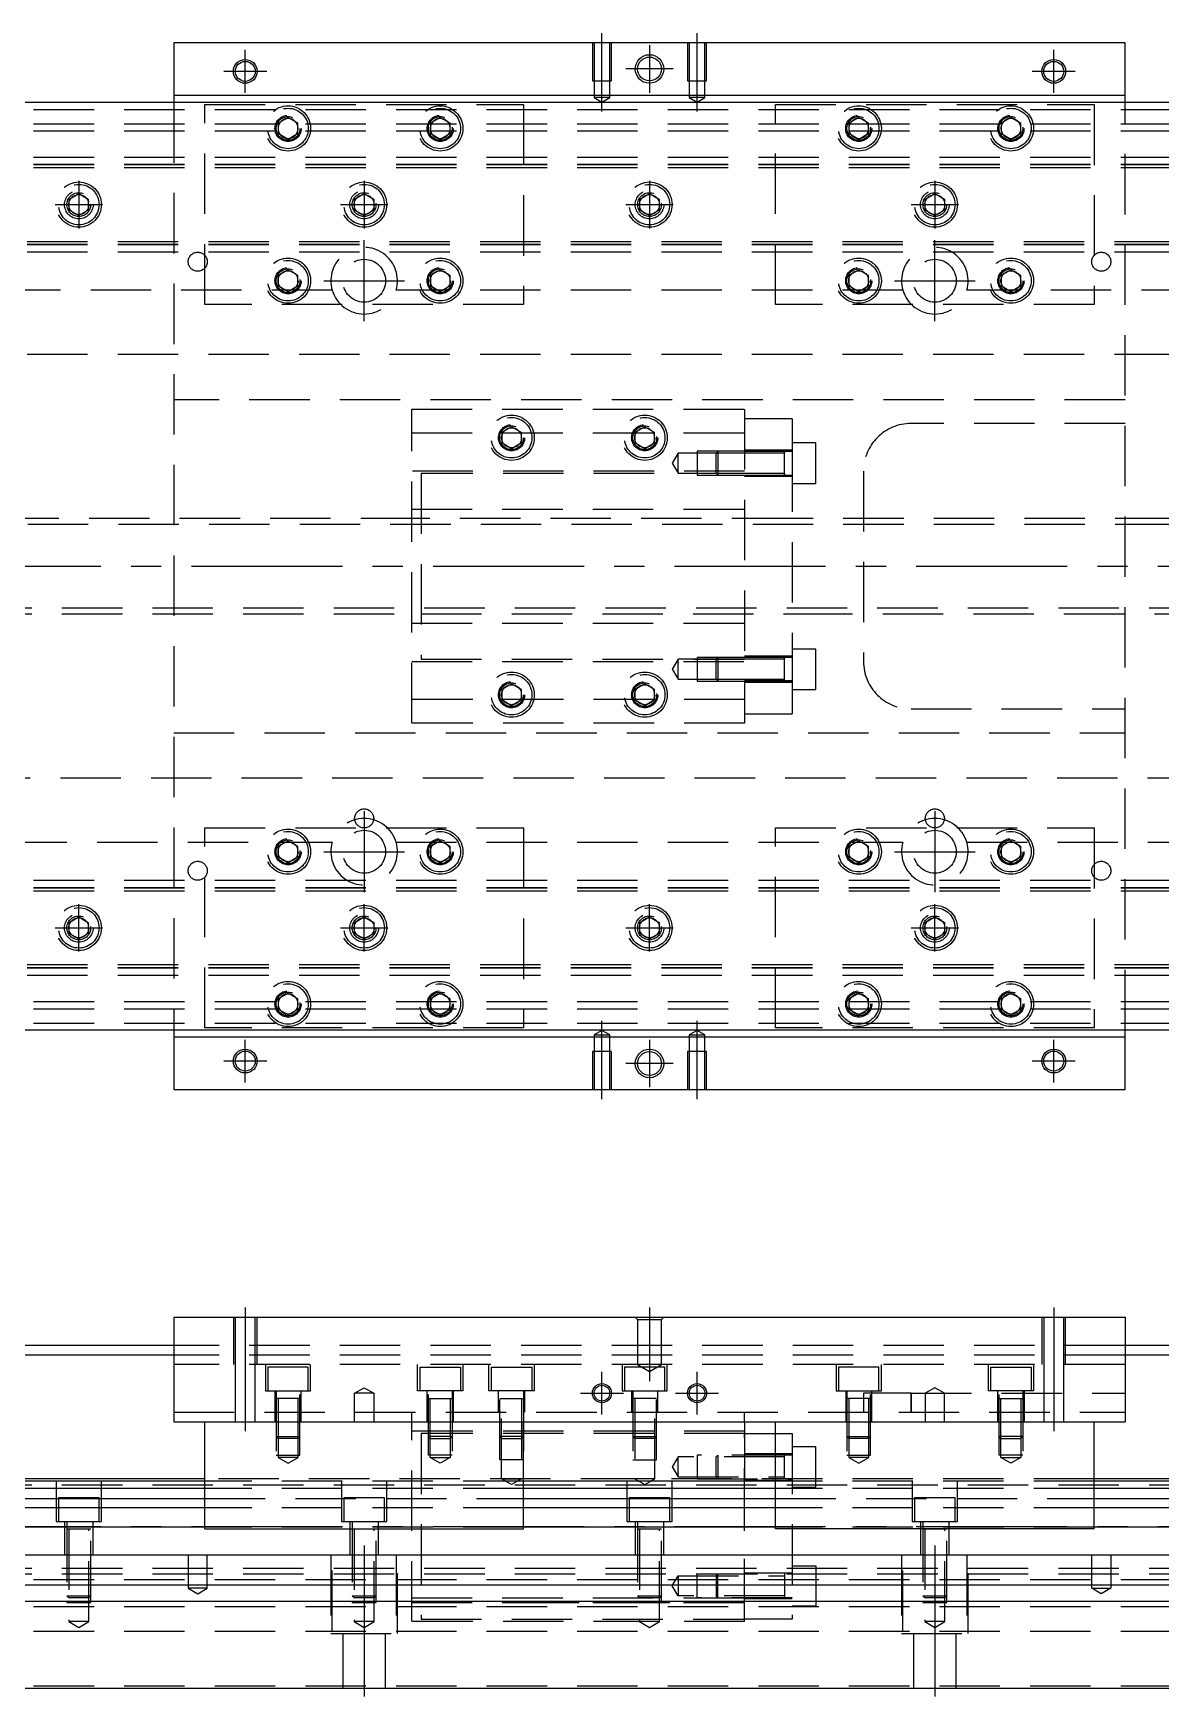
# Model space of a CAD drawing. Extents: x -13 to 870, y -269 to 112.
# Drawn here: x 207.4 to 444.5, y -237.8 to 112 of the extents above; entities that cross this region are included whole.
import ezdxf

# ---------------------------------------------------------------- set-up
doc = ezdxf.new("R2010")
doc.units = 0
doc.linetypes.add('CENTER', pattern=[50.8, 31.75, -6.35, 6.35, -6.35])
doc.linetypes.add('DASHED', pattern=[19.05, 12.7, -6.35])
doc.layers.get('0').update_dxf_attribs({"linetype": 'CONTINUOUS'})
doc.layers.add('CENTER', color=1, linetype='CENTER')

msp = doc.modelspace()

# ---------------------------------------------------------------- linework, layer by layer
at = {"color": 7, "linetype": 'CONTINUOUS'}
for p, q in [((437, 110), (237, 110)), ((237, 110), (237, 99)), ((437, 99), (437, 110)), ((237, 99), (437, 99)), ((237, 99), (237, 97.5)), ((437, 97.5), (437, 99)), ((3, 97.5), (671, 97.5)), ((671, -97.5), (3, -97.5)), ((237, -97.5), (237, -99)), ((437, -99), (437, -97.5)), ((437, -99), (237, -99)), ((237, -99), (237, -110)), ((437, -110), (437, -99)), ((237, -110), (437, -110)), ((237, -157.79), (237, -179.79)), ((237, -157.79), (437, -157.79)), ((437, -157.79), (437, -179.79)), ((237, -163.79), (3, -163.79)), ((671, -163.79), (437, -163.79)), ((237, -165.79), (11, -165.79)), ((663, -165.79), (437, -165.79)), ((237, -179.79), (437, -179.79)), ((243.5, -202.29), (243.5, -179.79)), ((310.5, -202.29), (310.5, -179.79)), ((357, -179.79), (357, -192.29)), ((363.5, -202.29), (363.5, -179.79)), ((430.5, -202.29), (430.5, -179.79)), ((357, -182.29), (363.5, -182.29)), ((243.5, -192.29), (17, -192.29)), ((243.5, -191.79), (45, -191.79)), ((363.5, -192.29), (310.5, -192.29)), ((600, -191.79), (430.5, -191.79)), ((657, -192.29), (430.5, -192.29)), ((243.5, -193.829608), (17, -193.829608)), ((363.5, -193.829608), (310.5, -193.829608)), ((657, -193.829608), (430.5, -193.829608)), ((17, -195.950392), (243.5, -195.950392)), ((243.5, -197.860532), (17, -197.860532)), ((310.5, -195.950392), (363.5, -195.950392)), ((363.5, -197.860532), (310.5, -197.860532)), ((430.5, -195.950392), (657, -195.950392)), ((657, -197.860532), (430.5, -197.860532)), ((243.5, -201.971934), (17, -201.971934)), ((243.5, -202.29), (310.5, -202.29)), ((363.5, -201.971934), (310.5, -201.971934)), ((430.5, -202.29), (363.5, -202.29)), ((657, -201.971934), (430.5, -201.971934)), ((17, -207.79), (657, -207.79)), ((17, -214.09), (657, -214.09)), ((17, -217.49), (657, -217.49)), ((17, -235.79), (657, -235.79))]:
    msp.add_line(p, q, dxfattribs=at)
at = {"color": 3, "linetype": 'DASHED'}
for p, q in [((325.000006, 110), (325.000006, 102)), ((325.35, 110), (325.35, 102)), ((328.65, 102), (328.65, 110)), ((328.999994, 102), (328.999994, 110)), ((345.000006, 110), (345.000006, 102)), ((345.35, 110), (345.35, 102)), ((348.65, 102), (348.65, 110)), ((348.999994, 102), (348.999994, 110)), ((325.000006, 102), (328.999994, 102)), ((325.35, 102), (325.35, 98.5)), ((328.65, 98.5), (328.65, 102)), ((345.000006, 102), (348.999994, 102)), ((345.35, 102), (345.35, 98.5)), ((348.65, 98.5), (348.65, 102)), ((328.65, 98.5), (325.35, 98.5)), ((325.35, 98.5), (327, 97.547372)), ((327, 97.547372), (328.65, 98.5)), ((348.65, 98.5), (345.35, 98.5)), ((345.35, 98.5), (347, 97.547372)), ((347, 97.547372), (348.65, 98.5)), ((17, 96), (657, 96)), ((237, 97.5), (237, -97.5)), ((243.5, 97), (310.5, 97)), ((243.5, 55), (243.5, 97)), ((310.5, 97), (310.5, 55)), ((363.5, 55), (363.5, 97)), ((363.5, 97), (430.5, 97)), ((430.5, 97), (430.5, 55)), ((437, -97.5), (437, 97.5)), ((17, 93), (657, 93)), ((17, 91.5), (657, 91.5)), ((258.5, 92), (258.512884, 92.253488)), ((259, 93.1547), (261, 94.309402)), ((259, 90.8453), (259, 93.1547)), ((261, 94.309402), (263, 93.1547)), ((263, 93.1547), (263, 90.8453)), ((291, 93.1547), (293, 94.309402)), ((291, 90.8453), (291, 93.1547)), ((293, 94.309402), (295, 93.1547)), ((295, 93.1547), (295, 90.8453)), ((295.483582, 92.286038), (295.5, 92)), ((379, 93.1547), (381, 94.309402)), ((379, 90.8453), (379, 93.1547)), ((381, 94.309402), (383, 93.1547)), ((383, 93.1547), (383, 90.8453)), ((383.483582, 92.286038), (383.5, 92)), ((411, 93.1547), (413, 94.309402)), ((411, 90.8453), (411, 93.1547)), ((413, 94.309402), (415, 93.1547)), ((415, 93.1547), (415, 90.8453)), ((415.483582, 92.286038), (415.5, 92)), ((261, 89.690598), (259, 90.8453)), ((263, 90.8453), (261, 89.690598)), ((293, 89.690598), (291, 90.8453)), ((295, 90.8453), (293, 89.690598)), ((381, 89.690598), (379, 90.8453)), ((383, 90.8453), (381, 89.690598)), ((413, 89.690598), (411, 90.8453)), ((415, 90.8453), (413, 89.690598)), ((17, 86), (657, 86)), ((17, 84.460392), (657, 84.460392)), ((17, 84.403994), (657, 84.403994)), ((17, 83.8), (657, 83.8)), ((215, 77.1547), (217, 78.309402)), ((215, 74.8453), (215, 77.1547)), ((217, 78.309402), (219, 77.1547)), ((219, 77.1547), (219, 74.8453)), ((275, 77.1547), (277, 78.309402)), ((275, 74.8453), (275, 77.1547)), ((277, 78.309402), (279, 77.1547)), ((279, 77.1547), (279, 74.8453)), ((335, 77.1547), (337, 78.309402)), ((335, 74.8453), (335, 77.1547)), ((337, 78.309402), (339, 77.1547)), ((339, 77.1547), (339, 74.8453)), ((395, 77.1547), (397, 78.309402)), ((395, 74.8453), (395, 77.1547)), ((397, 78.309402), (399, 77.1547)), ((399, 77.1547), (399, 74.8453)), ((214.5, 76), (214.534018, 76.411016)), ((217, 73.690598), (215, 74.8453)), ((219, 74.8453), (217, 73.690598)), ((277, 73.690598), (275, 74.8453)), ((279, 74.8453), (277, 73.690598)), ((279.483582, 76.286038), (279.5, 76)), ((337, 73.690598), (335, 74.8453)), ((339, 74.8453), (337, 73.690598)), ((339.483582, 76.286038), (339.5, 76)), ((394.5, 76), (394.534018, 76.411016)), ((397, 73.690598), (395, 74.8453)), ((399, 74.8453), (397, 73.690598)), ((657, 68.2), (17, 68.2)), ((657, 67.596006), (17, 67.596006)), ((657, 67.539608), (17, 67.539608)), ((657, 66), (17, 66)), ((259, 61.1547), (261, 62.309402)), ((259, 58.8453), (259, 61.1547)), ((261, 62.309402), (263, 61.1547)), ((263, 61.1547), (263, 58.8453)), ((263.483582, 60.286038), (263.5, 60)), ((290.5, 60), (290.518502, 60.303588)), ((291, 61.1547), (293, 62.309402)), ((291, 58.8453), (291, 61.1547)), ((293, 62.309402), (295, 61.1547)), ((295, 61.1547), (295, 58.8453)), ((379, 61.1547), (381, 62.309402)), ((379, 58.8453), (379, 61.1547)), ((381, 62.309402), (383, 61.1547)), ((383, 61.1547), (383, 58.8453)), ((383.483582, 60.286038), (383.5, 60)), ((410.5, 60), (410.512884, 60.253488)), ((411, 61.1547), (413, 62.309402)), ((411, 58.8453), (411, 61.1547)), ((413, 62.309402), (415, 61.1547)), ((415, 61.1547), (415, 58.8453)), ((270.291796, 58), (163.708204, 58)), ((261, 57.690598), (259, 58.8453)), ((263, 58.8453), (261, 57.690598)), ((390.291796, 58), (283.708204, 58)), ((293, 57.690598), (291, 58.8453)), ((295, 58.8453), (293, 57.690598)), ((381, 57.690598), (379, 58.8453)), ((383, 58.8453), (381, 57.690598)), ((510.291796, 58), (403.708204, 58)), ((413, 57.690598), (411, 58.8453)), ((415, 58.8453), (413, 57.690598)), ((310.5, 55), (243.5, 55)), ((430.5, 55), (363.5, 55)), ((657, 44.5), (22.640312, 44.5)), ((437, 35), (237, 35)), ((287, 33), (357, 33)), ((287, -33), (287, 33)), ((357, 33), (357, -33)), ((287, 28), (357, 28)), ((306, 28.1547), (308, 29.309402)), ((306, 25.8453), (306, 28.1547)), ((308, 29.309402), (310, 28.1547)), ((310, 28.1547), (310, 25.8453)), ((334, 28.1547), (336, 29.309402)), ((334, 25.8453), (334, 28.1547)), ((336, 29.309402), (338, 28.1547)), ((338, 28.1547), (338, 25.8453)), ((367, 31), (357, 31)), ((367, 31), (367, 24.098756)), ((437, 30), (392, 30)), ((305.5, 27), (305.518502, 27.303588)), ((308, 24.690598), (306, 25.8453)), ((310, 25.8453), (308, 24.690598)), ((336, 24.690598), (334, 25.8453)), ((338, 25.8453), (336, 24.690598)), ((338.483582, 27.286038), (338.5, 27)), ((372, 25.900636), (367, 25.900636)), ((372, 17.400636), (372, 25.900636)), ((343, 23.750636), (341.787564, 21.650636)), ((341.787564, 21.650636), (343, 19.550636)), ((343, 19.550636), (343, 23.750636)), ((347, 23.750636), (343, 23.750636)), ((347, 24.15063), (347, 19.15064)), ((351.39998, 24.15063), (347, 24.15063)), ((350.99998, 23.750636), (347, 23.750636)), ((351.4, 24.150636), (351, 23.750636)), ((351, 19.550636), (351, 23.750636)), ((357, 23.750636), (351, 23.750636)), ((357, 23.750636), (351, 23.750636)), ((351.4, 24.150636), (351.4, 19.150636)), ((357, 24.150636), (351.4, 24.150636)), ((357, 24.15063), (351.4, 24.15063)), ((367, 24.400636), (357, 24.400636)), ((367, 24.098756), (357, 24.098756)), ((365.405, 24.150636), (357.00002, 24.150636)), ((365.4, 23.750636), (357.00002, 23.750636)), ((367, 24.150636), (365.395, 24.150636)), ((365.4, 19.15063), (365.4, 24.15064)), ((365.4, 19.15063), (365.4, 24.15064)), ((365.4, 23.893236), (365.4, 24.150636)), ((365.4, 24.150636), (365.4, 23.893186)), ((367, 24.098756), (367, -24.098756)), ((357, 20), (287, 20)), ((289, 19.5), (289, -19.5)), ((357, 19.5), (289, 19.5)), ((343, 19.550636), (347, 19.550636)), ((347, 19.550636), (350.99998, 19.550636)), ((347, 19.15064), (351.39998, 19.15064)), ((351, 19.550636), (357, 19.550636)), ((351, 19.550636), (351.4, 19.150636)), ((351, 19.550636), (357, 19.550636)), ((351.4, 19.15064), (357, 19.15064)), ((351.4, 19.150636), (357, 19.150636)), ((357, 18.900636), (367, 18.900636)), ((357.00002, 19.550636), (365.4, 19.550636)), ((357.00002, 19.150636), (365.405, 19.150636)), ((365.395, 19.150636), (367, 19.150636)), ((365.4, 19.408102), (365.4, 19.150636)), ((365.4, 19.150636), (365.4, 19.408084)), ((382, 20), (382, -20)), ((367, 17.400636), (372, 17.400636)), ((287, 12), (357, 12)), ((288.99998, 10), (42, 10)), ((600, 8.75), (42, 8.75)), ((367, 10), (289, 10)), ((367, 10), (289, 10)), ((367, 9.999994), (289, 9.999994)), ((600.005, 10), (367.00002, 10)), ((42, -8.75), (600, -8.75)), ((42, -10), (288.99998, -10)), ((289, -9.999994), (367, -9.999994)), ((289, -10), (367, -10)), ((289, -10), (367, -10)), ((367.00002, -10), (600.005, -10)), ((287, -12), (357, -12)), ((372, -17.400636), (367, -17.400636)), ((372, -25.900636), (372, -17.400636)), ((287, -20), (357, -20)), ((289, -19.5), (357, -19.5)), ((343, -19.550636), (341.787564, -21.650636)), ((343, -23.750636), (343, -19.550636)), ((347, -19.550636), (343, -19.550636)), ((347, -19.15064), (347, -24.15063)), ((351.39998, -19.15064), (347, -19.15064)), ((350.99998, -19.550636), (347, -19.550636)), ((351.4, -19.150636), (351, -19.550636)), ((351, -23.750636), (351, -19.550636)), ((357, -19.550636), (351, -19.550636)), ((357, -19.550636), (351, -19.550636)), ((351.4, -19.150636), (351.4, -24.150636)), ((357, -19.150636), (351.4, -19.150636)), ((357, -19.15064), (351.4, -19.15064)), ((367, -18.900636), (357, -18.900636)), ((365.405, -19.150636), (357.00002, -19.150636)), ((365.4, -19.550636), (357.00002, -19.550636)), ((367, -19.150636), (365.395, -19.150636)), ((365.4, -24.15064), (365.4, -19.15063)), ((365.4, -24.15064), (365.4, -19.15063)), ((365.4, -19.550636), (365.4, -19.15063)), ((365.4, -19.408034), (365.4, -19.150636)), ((365.4, -19.150636), (365.4, -19.408084)), ((341.787564, -21.650636), (343, -23.750636)), ((343, -23.750636), (347, -23.750636)), ((347, -23.750636), (350.99998, -23.750636)), ((347, -24.15063), (351.39998, -24.15063)), ((351, -23.750636), (357, -23.750636)), ((351, -23.750636), (351.4, -24.150636)), ((351, -23.750636), (357, -23.750636)), ((351.4, -24.15063), (357, -24.15063)), ((351.4, -24.150636), (357, -24.150636)), ((367, -24.098756), (357, -24.098756)), ((357, -24.400636), (367, -24.400636)), ((357.00002, -23.750636), (365.4, -23.750636)), ((357.00002, -24.150636), (365.405, -24.150636)), ((365.395, -24.150636), (367, -24.150636)), ((365.4, -24.15064), (365.4, -23.750636)), ((365.4, -23.893168), (365.4, -24.150636)), ((365.4, -24.150636), (365.4, -23.893186)), ((367, -24.098756), (367, -31)), ((305.5, -27), (305.518502, -26.696412)), ((306, -25.8453), (308, -24.690598)), ((306, -28.1547), (306, -25.8453)), ((308, -24.690598), (310, -25.8453)), ((310, -25.8453), (310, -28.1547)), ((334, -25.8453), (336, -24.690598)), ((334, -28.1547), (334, -25.8453)), ((336, -24.690598), (338, -25.8453)), ((338, -25.8453), (338, -28.1547)), ((338.483582, -26.713962), (338.5, -27)), ((367, -25.900636), (372, -25.900636)), ((357, -28), (287, -28)), ((308, -29.309402), (306, -28.1547)), ((310, -28.1547), (308, -29.309402)), ((336, -29.309402), (334, -28.1547)), ((338, -28.1547), (336, -29.309402)), ((357, -31), (367, -31)), ((392, -30), (437, -30)), ((357, -33), (287, -33)), ((237, -35), (437, -35)), ((22.640312, -44.5), (657, -44.5)), ((243.5, -97), (243.5, -55)), ((243.5, -55), (310.5, -55)), ((310.5, -55), (310.5, -97)), ((363.5, -55), (430.5, -55)), ((363.5, -97), (363.5, -55)), ((430.5, -55), (430.5, -97)), ((163.708204, -58), (270.291796, -58)), ((259, -58.8453), (261, -57.690598)), ((259, -61.1547), (259, -58.8453)), ((261, -57.690598), (263, -58.8453)), ((263, -58.8453), (263, -61.1547)), ((283.708204, -58), (390.291796, -58)), ((291, -58.8453), (293, -57.690598)), ((291, -61.1547), (291, -58.8453)), ((293, -57.690598), (295, -58.8453)), ((295, -58.8453), (295, -61.1547)), ((379, -58.8453), (381, -57.690598)), ((379, -61.1547), (379, -58.8453)), ((381, -57.690598), (383, -58.8453)), ((383, -58.8453), (383, -61.1547)), ((403.708204, -58), (510.291796, -58)), ((411, -58.8453), (413, -57.690598)), ((411, -61.1547), (411, -58.8453)), ((413, -57.690598), (415, -58.8453)), ((415, -58.8453), (415, -61.1547)), ((261, -62.309402), (259, -61.1547)), ((263, -61.1547), (261, -62.309402)), ((263.483582, -59.713962), (263.5, -60)), ((290.5, -60), (290.512884, -59.746512)), ((293, -62.309402), (291, -61.1547)), ((295, -61.1547), (293, -62.309402)), ((381, -62.309402), (379, -61.1547)), ((383, -61.1547), (381, -62.309402)), ((383.483582, -59.713962), (383.5, -60)), ((410.5, -60), (410.512884, -59.746512)), ((413, -62.309402), (411, -61.1547)), ((415, -61.1547), (413, -62.309402)), ((17, -66), (657, -66)), ((17, -67.539608), (657, -67.539608)), ((17, -67.596006), (657, -67.596006)), ((17, -68.2), (657, -68.2)), ((215, -74.8453), (217, -73.690598)), ((215, -77.1547), (215, -74.8453)), ((217, -73.690598), (219, -74.8453)), ((219, -74.8453), (219, -77.1547)), ((219.483582, -75.713962), (219.5, -76)), ((274.5, -76), (274.534018, -75.588984)), ((275, -74.8453), (277, -73.690598)), ((275, -77.1547), (275, -74.8453)), ((277, -73.690598), (279, -74.8453)), ((279, -74.8453), (279, -77.1547)), ((335, -74.8453), (337, -73.690598)), ((335, -77.1547), (335, -74.8453)), ((337, -73.690598), (339, -74.8453)), ((339, -74.8453), (339, -77.1547)), ((339.483582, -75.713962), (339.5, -76)), ((395, -74.8453), (397, -73.690598)), ((395, -77.1547), (395, -74.8453)), ((397, -73.690598), (399, -74.8453)), ((399, -74.8453), (399, -77.1547)), ((399.483582, -75.713962), (399.5, -76)), ((217, -78.309402), (215, -77.1547)), ((219, -77.1547), (217, -78.309402)), ((277, -78.309402), (275, -77.1547)), ((279, -77.1547), (277, -78.309402)), ((337, -78.309402), (335, -77.1547)), ((339, -77.1547), (337, -78.309402)), ((397, -78.309402), (395, -77.1547)), ((399, -77.1547), (397, -78.309402)), ((657, -83.8), (17, -83.8)), ((657, -84.403994), (17, -84.403994)), ((657, -84.460392), (17, -84.460392)), ((657, -86), (17, -86)), ((259, -90.8453), (261, -89.690598)), ((259, -93.1547), (259, -90.8453)), ((261, -89.690598), (263, -90.8453)), ((263, -90.8453), (263, -93.1547)), ((291, -90.8453), (293, -89.690598)), ((291, -93.1547), (291, -90.8453)), ((293, -89.690598), (295, -90.8453)), ((295, -90.8453), (295, -93.1547)), ((379, -90.8453), (381, -89.690598)), ((379, -93.1547), (379, -90.8453)), ((381, -89.690598), (383, -90.8453)), ((383, -90.8453), (383, -93.1547)), ((411, -90.8453), (413, -89.690598)), ((411, -93.1547), (411, -90.8453)), ((413, -89.690598), (415, -90.8453)), ((415, -90.8453), (415, -93.1547)), ((17, -91.5), (657, -91.5)), ((17, -93), (657, -93)), ((261, -94.309402), (259, -93.1547)), ((263, -93.1547), (261, -94.309402)), ((263.483582, -91.713962), (263.5, -92)), ((290.5, -92), (290.518502, -91.696412)), ((293, -94.309402), (291, -93.1547)), ((295, -93.1547), (293, -94.309402)), ((378.5, -92), (378.518502, -91.696412)), ((381, -94.309402), (379, -93.1547)), ((383, -93.1547), (381, -94.309402)), ((410.5, -92), (410.512884, -91.746512)), ((413, -94.309402), (411, -93.1547)), ((415, -93.1547), (413, -94.309402)), ((17, -96), (657, -96)), ((310.5, -97), (243.5, -97)), ((327, -97.547372), (325.35, -98.5)), ((328.65, -98.5), (327, -97.547372)), ((347, -97.547372), (345.35, -98.5)), ((348.65, -98.5), (347, -97.547372)), ((430.5, -97), (363.5, -97)), ((325.35, -98.5), (328.65, -98.5)), ((325.35, -98.5), (325.35, -102)), ((328.65, -102), (328.65, -98.5)), ((345.35, -98.5), (348.65, -98.5)), ((345.35, -98.5), (345.35, -102)), ((348.65, -102), (348.65, -98.5)), ((328.999994, -102), (325.000006, -102)), ((325.000006, -102), (325.000006, -110)), ((325.35, -102), (325.35, -110)), ((328.65, -110), (328.65, -102)), ((328.999994, -110), (328.999994, -102)), ((348.999994, -102), (345.000006, -102)), ((345.000006, -102), (345.000006, -110)), ((345.35, -102), (345.35, -110)), ((348.65, -110), (348.65, -102)), ((348.999994, -110), (348.999994, -102)), ((249.500006, -157.79), (249.500006, -167.79)), ((249.9, -157.79), (249.9, -167.79)), ((254.1, -167.79), (254.1, -157.79)), ((254.499994, -167.79), (254.499994, -157.79)), ((334.5, -158.29), (334, -157.79)), ((334.5, -158.29), (334.5, -167.79)), ((334.5, -158.29), (339.5, -158.29)), ((339.5, -158.29), (340, -157.79)), ((339.5, -167.79), (339.5, -158.29)), ((419.500006, -157.79), (419.500006, -167.79)), ((419.9, -157.79), (419.9, -167.79)), ((424.1, -167.79), (424.1, -157.79)), ((424.499994, -167.79), (424.499994, -157.79)), ((437, -163.79), (237, -163.79)), ((437, -165.79), (237, -165.79)), ((437, -167.79), (237, -167.79)), ((249.9, -167.79), (249.9, -179.79)), ((254.1, -179.79), (254.1, -167.79)), ((256.25, -167.79), (256.25, -173.29)), ((265.75, -173.29), (265.75, -167.79)), ((288.25, -173.29), (288.25, -167.79)), ((297.75, -167.79), (297.75, -173.29)), ((303.25, -173.29), (303.25, -167.79)), ((312.75, -167.79), (312.75, -173.29)), ((331.25, -167.79), (331.25, -173.29)), ((339.5, -167.79), (334.5, -167.79)), ((334.5, -167.79), (337, -169.233376)), ((337, -169.233376), (339.5, -167.79)), ((340.75, -173.29), (340.75, -167.79)), ((376.25, -167.79), (376.25, -173.29)), ((385.75, -173.29), (385.75, -167.79)), ((408.25, -173.29), (408.25, -167.79)), ((417.75, -167.79), (417.75, -173.29)), ((419.9, -167.79), (419.9, -179.79)), ((424.1, -179.79), (424.1, -167.79)), ((265.25, -168.29), (256.75, -168.29)), ((256.75, -168.29), (256.75, -173.29)), ((265.25, -173.29), (265.25, -168.29)), ((288.75, -168.29), (297.25, -168.29)), ((288.75, -173.29), (288.75, -168.29)), ((297.25, -168.29), (297.25, -173.29)), ((303.75, -168.29), (312.25, -168.29)), ((303.75, -173.29), (303.75, -168.29)), ((312.25, -168.29), (312.25, -173.29)), ((340.25, -168.29), (331.75, -168.29)), ((331.75, -168.29), (331.75, -173.29)), ((340.25, -173.29), (340.25, -168.29)), ((385.25, -168.29), (376.75, -168.29)), ((376.75, -168.29), (376.75, -173.29)), ((385.25, -173.29), (385.25, -168.29)), ((408.75, -168.29), (417.25, -168.29)), ((408.75, -173.29), (408.75, -168.29)), ((417.25, -168.29), (417.25, -173.29)), ((256.25, -173.29), (265.75, -173.29)), ((258.25, -173.29), (258.25, -179.79)), ((263.500006, -174.89), (258.499994, -174.89)), ((258.500006, -173.29), (258.500006, -186.79)), ((258.9, -174.89), (258.9, -187.29)), ((263.1, -187.29), (263.1, -174.89)), ((263.499994, -186.79), (263.499994, -173.29)), ((263.75, -179.79), (263.75, -173.29)), ((275, -173.79), (277, -172.6353)), ((277, -173.79), (275, -173.79)), ((275, -179.79), (275, -173.79)), ((277, -172.6353), (279, -173.79)), ((279, -173.79), (277, -173.79)), ((279, -173.79), (279, -179.79)), ((297.75, -173.29), (288.25, -173.29)), ((290.25, -179.79), (290.25, -173.29)), ((290.499994, -174.89), (295.500006, -174.89)), ((290.500006, -186.79), (290.500006, -173.29)), ((290.9, -187.29), (290.9, -174.89)), ((295.1, -174.89), (295.1, -187.29)), ((295.499994, -173.29), (295.499994, -186.79)), ((295.75, -173.29), (295.75, -179.79)), ((312.75, -173.29), (303.25, -173.29)), ((305.25, -177.79), (305.25, -173.29)), ((305.499994, -174.89), (310.500006, -174.89)), ((305.500006, -187.79), (305.500006, -173.29)), ((305.9, -191.79), (305.9, -174.89)), ((310.1, -174.89), (310.1, -191.79)), ((310.499994, -173.29), (310.499994, -187.79)), ((310.75, -173.29), (310.75, -177.79)), ((331.25, -173.29), (340.75, -173.29)), ((333.25, -173.29), (333.25, -177.79)), ((338.500006, -174.89), (333.499994, -174.89)), ((333.500006, -173.29), (333.500006, -187.79)), ((333.9, -174.89), (333.9, -191.79)), ((338.1, -191.79), (338.1, -174.89)), ((338.499994, -187.79), (338.499994, -173.29)), ((338.75, -177.79), (338.75, -173.29)), ((376.25, -173.29), (385.75, -173.29)), ((378.25, -173.29), (378.25, -179.79)), ((383.500006, -174.89), (378.499994, -174.89)), ((378.500006, -173.29), (378.500006, -186.79)), ((378.9, -174.89), (378.9, -187.29)), ((382, -173.79), (382, -177.79)), ((392, -173.79), (382, -173.79)), ((383.1, -187.29), (383.1, -174.89)), ((383.499994, -186.79), (383.499994, -173.29)), ((383.75, -179.79), (383.75, -173.29)), ((392, -173.79), (437, -173.79)), ((392, -177.79), (392, -173.79)), ((392, -173.79), (392, -177.79)), ((397, -172.6353), (395, -173.79)), ((395, -173.79), (397, -173.79)), ((395, -173.79), (395, -179.79)), ((399, -173.79), (397, -172.6353)), ((397, -173.79), (399, -173.79)), ((399, -179.79), (399, -173.79)), ((417.75, -173.29), (408.25, -173.29)), ((410.25, -179.79), (410.25, -173.29)), ((410.499994, -174.89), (415.500006, -174.89)), ((410.500006, -186.79), (410.500006, -173.29)), ((410.9, -187.29), (410.9, -174.89)), ((415.1, -174.89), (415.1, -187.29)), ((415.499994, -173.29), (415.499994, -186.79)), ((415.75, -173.29), (415.75, -179.79)), ((237, -177.79), (437, -177.79)), ((287, -179.79), (287, -177.79)), ((357, -179.79), (357, -177.79)), ((287, -221.79), (287, -179.79)), ((357, -181.79), (287, -181.79)), ((258.5, -182.89), (263.5, -182.89)), ((258.5, -182.89), (258.9, -183.29)), ((263.1, -183.29), (258.9, -183.29)), ((263.1, -183.29), (263.5, -182.89)), ((357, -182.29), (289, -182.29)), ((289, -182.29), (289, -221.29)), ((295.5, -182.89), (290.5, -182.89)), ((290.9, -183.29), (290.5, -182.89)), ((290.9, -183.29), (295.1, -183.29)), ((295.5, -182.89), (295.1, -183.29)), ((310.5, -182.89), (305.5, -182.89)), ((305.9, -183.29), (305.5, -182.89)), ((305.9, -183.29), (310.1, -183.29)), ((310.5, -182.89), (310.1, -183.29)), ((333.5, -182.89), (338.5, -182.89)), ((333.5, -182.89), (333.9, -183.29)), ((338.1, -183.29), (333.9, -183.29)), ((338.1, -183.29), (338.5, -182.89)), ((357, -221.29), (357, -182.29)), ((363.5, -182.29), (367, -182.29)), ((367, -182.29), (367, -221.29)), ((372, -185.04), (367, -185.04)), ((372, -193.54), (372, -185.04)), ((378.5, -182.89), (383.5, -182.89)), ((378.5, -182.89), (378.9, -183.29)), ((383.1, -183.29), (378.9, -183.29)), ((383.1, -183.29), (383.5, -182.89)), ((415.5, -182.89), (410.5, -182.89)), ((410.9, -183.29), (410.5, -182.89)), ((410.9, -183.29), (415.1, -183.29)), ((415.5, -182.89), (415.1, -183.29)), ((258.500006, -186.79), (263.499994, -186.79)), ((263.1, -187.29), (258.9, -187.29)), ((258.9, -187.29), (261, -188.502436)), ((261, -188.502436), (263.1, -187.29)), ((295.499994, -186.79), (290.500006, -186.79)), ((290.9, -187.29), (295.1, -187.29)), ((293, -188.502436), (290.9, -187.29)), ((295.1, -187.29), (293, -188.502436)), ((310.499994, -187.79), (305.500006, -187.79)), ((333.500006, -187.79), (338.499994, -187.79)), ((343, -187.19), (341.787564, -189.29)), ((343, -191.39), (343, -187.19)), ((365.4, -187.19), (343, -187.19)), ((347, -186.790006), (347, -191.789994)), ((367, -186.790006), (347, -186.790006)), ((351.4, -186.79), (351, -187.19)), ((351, -191.39), (351, -187.19)), ((351.4, -186.79), (351.4, -191.79)), ((367, -186.54), (357, -186.54)), ((365.4, -191.790006), (365.4, -186.789994)), ((378.500006, -186.79), (383.499994, -186.79)), ((383.1, -187.29), (378.9, -187.29)), ((378.9, -187.29), (381, -188.502436)), ((381, -188.502436), (383.1, -187.29)), ((415.499994, -186.79), (410.500006, -186.79)), ((410.9, -187.29), (415.1, -187.29)), ((413, -188.502436), (410.9, -187.29)), ((415.1, -187.29), (413, -188.502436)), ((212.25, -192.29), (212.25, -200.79)), ((221.75, -200.79), (221.75, -192.29)), ((430.5, -191.79), (243.5, -191.79)), ((310.5, -192.29), (243.5, -192.29)), ((272.25, -192.29), (272.25, -200.79)), ((281.75, -200.79), (281.75, -192.29)), ((305.9, -191.79), (310.1, -191.79)), ((308, -193.002436), (305.9, -191.79)), ((310.1, -191.79), (308, -193.002436)), ((332.25, -192.29), (332.25, -200.79)), ((338.1, -191.79), (333.9, -191.79)), ((333.9, -191.79), (336, -193.002436)), ((336, -193.002436), (338.1, -191.79)), ((341.75, -200.79), (341.75, -192.29)), ((341.787564, -189.29), (343, -191.39)), ((343, -191.39), (365.4, -191.39)), ((347, -191.789994), (367, -191.789994)), ((351, -191.39), (351.4, -191.79)), ((357, -192.04), (367, -192.04)), ((357, -221.79), (357, -192.29)), ((430.5, -192.29), (363.5, -192.29)), ((392.25, -192.29), (392.25, -200.79)), ((401.75, -200.79), (401.75, -192.29)), ((42, -193.04), (600, -193.04)), ((221.25, -195.79), (212.75, -195.79)), ((212.75, -195.79), (212.75, -200.79)), ((221.25, -200.79), (221.25, -195.79)), ((310.5, -193.829608), (243.5, -193.829608)), ((281.25, -195.79), (272.75, -195.79)), ((272.75, -195.79), (272.75, -200.79)), ((281.25, -200.79), (281.25, -195.79)), ((341.25, -195.79), (332.75, -195.79)), ((332.75, -195.79), (332.75, -200.79)), ((341.25, -200.79), (341.25, -195.79)), ((430.5, -193.829608), (363.5, -193.829608)), ((367, -193.54), (372, -193.54)), ((401.25, -195.79), (392.75, -195.79)), ((392.75, -195.79), (392.75, -200.79)), ((401.25, -200.79), (401.25, -195.79)), ((243.5, -195.950392), (310.5, -195.950392)), ((310.5, -197.860532), (243.5, -197.860532)), ((363.5, -195.950392), (430.5, -195.950392)), ((430.5, -197.860532), (363.5, -197.860532)), ((212.25, -200.79), (221.75, -200.79)), ((214, -200.79), (214, -207.79)), ((219.500006, -202.39), (214.499994, -202.39)), ((214.500006, -200.79), (214.500006, -217.49)), ((214.9, -202.39), (214.9, -221.79)), ((219.1, -221.79), (219.1, -202.39)), ((219.499994, -217.49), (219.499994, -200.79)), ((220, -207.79), (220, -200.79)), ((310.5, -201.971934), (243.5, -201.971934)), ((272.25, -200.79), (281.75, -200.79)), ((274, -200.79), (274, -207.79)), ((279.500006, -202.39), (274.499994, -202.39)), ((274.500006, -200.79), (274.500006, -217.49)), ((274.9, -202.39), (274.9, -221.79)), ((279.1, -221.79), (279.1, -202.39)), ((279.499994, -217.49), (279.499994, -200.79)), ((280, -207.79), (280, -200.79)), ((332.25, -200.79), (341.75, -200.79)), ((334, -200.79), (334, -207.79)), ((339.500006, -202.39), (334.499994, -202.39)), ((334.500006, -200.79), (334.500006, -217.49)), ((334.9, -202.39), (334.9, -221.79)), ((339.1, -221.79), (339.1, -202.39)), ((339.499994, -217.49), (339.499994, -200.79)), ((340, -207.79), (340, -200.79)), ((430.5, -201.971934), (363.5, -201.971934)), ((392.25, -200.79), (401.75, -200.79)), ((394, -200.79), (394, -207.79)), ((399.500006, -202.39), (394.499994, -202.39)), ((394.500006, -200.79), (394.500006, -217.49)), ((394.9, -202.39), (394.9, -221.79)), ((399.1, -221.79), (399.1, -202.39)), ((399.499994, -217.49), (399.499994, -200.79)), ((400, -207.79), (400, -200.79)), ((240, -207.79), (240, -214.79)), ((244, -214.79), (244, -207.79)), ((270, -207.79), (270, -224.29)), ((270.291796, -223.79), (270.291796, -207.79)), ((283.708204, -207.79), (283.708204, -223.79)), ((284, -224.29), (284, -207.79)), ((390, -207.79), (390, -224.29)), ((390.291796, -223.79), (390.291796, -207.79)), ((403.708204, -207.79), (403.708204, -223.79)), ((404, -224.29), (404, -207.79)), ((430, -214.79), (430, -207.79)), ((434, -207.79), (434, -214.79)), ((17, -212.94), (657, -212.94)), ((42, -210.54), (600, -210.54)), ((42, -211.79), (600, -211.79)), ((341.787564, -214.29), (343, -212.19)), ((343, -212.19), (343, -216.39)), ((343, -212.19), (365.4, -212.19)), ((347, -216.789994), (347, -211.790006)), ((347, -211.790006), (367, -211.790006)), ((351, -212.19), (351.4, -211.79)), ((351, -212.19), (351, -216.39)), ((351.4, -216.79), (351.4, -211.79)), ((357, -211.54), (367, -211.54)), ((365.4, -211.789994), (365.4, -216.790006)), ((367, -210.04), (372, -210.04)), ((372, -210.04), (372, -218.54)), ((214.5, -216.39), (219.5, -216.39)), ((214.5, -216.39), (214.9, -216.79)), ((219.1, -216.79), (214.9, -216.79)), ((219.1, -216.79), (219.5, -216.39)), ((244, -214.79), (240, -214.79)), ((240, -214.79), (242, -215.9447)), ((242, -215.9447), (244, -214.79)), ((274.5, -216.39), (279.5, -216.39)), ((274.5, -216.39), (274.9, -216.79)), ((279.1, -216.79), (274.9, -216.79)), ((279.1, -216.79), (279.5, -216.39)), ((287, -216.79), (357, -216.79)), ((334.5, -216.39), (339.5, -216.39)), ((334.5, -216.39), (334.9, -216.79)), ((339.1, -216.79), (334.9, -216.79)), ((339.1, -216.79), (339.5, -216.39)), ((343, -216.39), (341.787564, -214.29)), ((365.4, -216.39), (343, -216.39)), ((367, -216.789994), (347, -216.789994)), ((351.4, -216.79), (351, -216.39)), ((394.5, -216.39), (399.5, -216.39)), ((394.5, -216.39), (394.9, -216.79)), ((399.1, -216.79), (394.9, -216.79)), ((399.1, -216.79), (399.5, -216.39)), ((430, -214.79), (434, -214.79)), ((432, -215.9447), (430, -214.79)), ((434, -214.79), (432, -215.9447)), ((17, -218.64), (657, -218.64)), ((214.500006, -217.49), (214.500006, -217.79)), ((214.500006, -217.79), (219.499994, -217.79)), ((219.499994, -217.79), (219.499994, -217.49)), ((274.500006, -217.49), (274.500006, -217.79)), ((274.500006, -217.79), (279.499994, -217.79)), ((279.499994, -217.79), (279.499994, -217.49)), ((287, -217.79), (357, -217.79)), ((309.499994, -217.79), (357, -217.79)), ((334.500006, -217.49), (334.500006, -217.79)), ((334.500006, -217.79), (339.499994, -217.79)), ((339.499994, -217.79), (339.499994, -217.49)), ((367, -217.04), (357, -217.04)), ((372, -218.54), (367, -218.54)), ((394.500006, -217.49), (394.500006, -217.79)), ((394.500006, -217.79), (399.499994, -217.79)), ((399.499994, -217.79), (399.499994, -217.49)), ((17, -223.79), (657, -223.79)), ((219.1, -221.79), (214.9, -221.79)), ((214.9, -221.79), (217, -223.002436)), ((217, -223.002436), (219.1, -221.79)), ((279.1, -221.79), (274.9, -221.79)), ((274.9, -221.79), (277, -223.002436)), ((277, -223.002436), (279.1, -221.79)), ((357, -221.79), (287, -221.79)), ((289, -221.29), (357, -221.29)), ((339.1, -221.79), (334.9, -221.79)), ((334.9, -221.79), (337, -223.002436)), ((337, -223.002436), (339.1, -221.79)), ((367, -221.29), (357, -221.29)), ((399.1, -221.79), (394.9, -221.79)), ((394.9, -221.79), (397, -223.002436)), ((397, -223.002436), (399.1, -221.79)), ((270, -224.29), (284, -224.29)), ((272.5, -224.29), (272.5, -235.79)), ((281.5, -235.79), (281.5, -224.29)), ((390, -224.29), (404, -224.29)), ((392.5, -224.29), (392.5, -235.79)), ((401.5, -235.79), (401.5, -224.29)), ((17, -235.29), (657, -235.29))]:
    msp.add_line(p, q, dxfattribs=at)
at = {"color": 3, "linetype": 'CONTINUOUS'}
for centre, radius in [((252, 104), 2.5), ((422, 104), 2.5), ((252, -104), 2.5), ((422, -104), 2.5), ((327, -173.79), 2), ((347, -173.79), 2)]:
    msp.add_circle(centre, radius, dxfattribs=at)
at = {"color": 7, "linetype": 'CONTINUOUS'}
for centre, radius in [((252, 104), 2.1), ((337, 104.5), 3), ((337, 104.5), 2.5), ((422, 104), 2.1), ((252, -104), 2.1), ((337, -104.5), 3), ((337, -104.5), 2.5), ((422, -104), 2.1), ((327, -173.79), 1.65), ((347, -173.79), 1.65)]:
    msp.add_circle(centre, radius, dxfattribs=at)
at = {"color": 3, "linetype": 'DASHED'}
for centre, radius in [((261, 92), 4.75), ((261, 92), 4.25), ((261, 92), 2.75), ((261, 92), 2.5), ((293, 92), 4.75), ((293, 92), 4.25), ((293, 92), 2.75), ((293, 92), 2.5), ((381, 92), 4.75), ((381, 92), 4.25), ((381, 92), 2.75), ((381, 92), 2.5), ((413, 92), 4.75), ((413, 92), 4.25), ((413, 92), 2.75), ((413, 92), 2.5), ((217, 76), 4.75), ((277, 76), 4.75), ((337, 76), 4.75), ((397, 76), 4.75), ((217, 76), 4.25), ((217, 76), 3), ((217, 76), 2.5), ((217, 76), 2.1), ((277, 76), 4.25), ((277, 76), 3), ((277, 76), 2.5), ((277, 76), 2.1), ((337, 76), 4.25), ((337, 76), 3), ((337, 76), 2.5), ((337, 76), 2.1), ((397, 76), 4.25), ((397, 76), 3), ((397, 76), 2.5), ((397, 76), 2.1), ((242, 64), 2), ((261, 60), 4.75), ((261, 60), 4.25), ((277, 60), 4.5), ((293, 60), 4.75), ((293, 60), 4.25), ((381, 60), 4.75), ((381, 60), 4.25), ((397, 60), 4.5), ((413, 60), 4.75), ((413, 60), 4.25), ((432, 64), 2), ((261, 60), 2.75), ((261, 60), 2.5), ((261, 60), 2.1), ((293, 60), 2.75), ((293, 60), 2.5), ((293, 60), 2.1), ((381, 60), 2.75), ((381, 60), 2.5), ((381, 60), 2.1), ((413, 60), 2.75), ((413, 60), 2.5), ((413, 60), 2.1), ((308, 27), 4.75), ((336, 27), 4.75), ((308, 27), 4.25), ((308, 27), 2.75), ((308, 27), 2.5), ((308, 27), 2.1), ((336, 27), 4.25), ((336, 27), 2.75), ((336, 27), 2.5), ((336, 27), 2.1), ((308, -27), 4.75), ((308, -27), 4.25), ((308, -27), 2.75), ((336, -27), 4.75), ((336, -27), 4.25), ((336, -27), 2.75), ((308, -27), 2.5), ((308, -27), 2.1), ((336, -27), 2.5), ((336, -27), 2.1), ((277, -53), 2), ((397, -53), 2), ((261, -60), 4.75), ((261, -60), 4.25), ((277, -60), 4.5), ((293, -60), 4.75), ((293, -60), 4.25), ((381, -60), 4.75), ((381, -60), 4.25), ((397, -60), 4.5), ((413, -60), 4.75), ((413, -60), 4.25), ((261, -60), 2.75), ((261, -60), 2.5), ((261, -60), 2.1), ((293, -60), 2.75), ((293, -60), 2.5), ((293, -60), 2.1), ((381, -60), 2.75), ((381, -60), 2.5), ((381, -60), 2.1), ((413, -60), 2.75), ((413, -60), 2.5), ((413, -60), 2.1), ((242, -64), 2), ((432, -64), 2), ((217, -76), 4.75), ((217, -76), 4.25), ((217, -76), 3), ((277, -76), 4.75), ((277, -76), 4.25), ((277, -76), 3), ((337, -76), 4.75), ((337, -76), 4.25), ((337, -76), 3), ((397, -76), 4.75), ((397, -76), 4.25), ((397, -76), 3), ((217, -76), 2.5), ((217, -76), 2.1), ((277, -76), 2.5), ((277, -76), 2.1), ((337, -76), 2.5), ((337, -76), 2.1), ((397, -76), 2.5), ((397, -76), 2.1), ((261, -92), 4.75), ((293, -92), 4.75), ((381, -92), 4.75), ((413, -92), 4.75), ((261, -92), 4.25), ((261, -92), 2.75), ((261, -92), 2.5), ((293, -92), 4.25), ((293, -92), 2.75), ((293, -92), 2.5), ((381, -92), 4.25), ((381, -92), 2.75), ((381, -92), 2.5), ((413, -92), 4.25), ((413, -92), 2.75), ((413, -92), 2.5)]:
    msp.add_circle(centre, radius, dxfattribs=at)
for centre, radius, start, end in [((261, 92), 2.1, 162.24721, 180), ((261, 92), 2.1, 180, 197.75279), ((261, 92), 2.1, 137.75279, 162.24721), ((261, 92), 2.1, 197.75279, 222.24721), ((261, 92), 2.1, 102.24721, 137.75279), ((261, 92), 2.1, 77.75279, 102.24721), ((261, 92), 2.1, 42.24721, 77.75279), ((261, 92), 2.1, 17.75279, 42.24721), ((261, 92), 2.1, 317.75279, 342.24721), ((261, 92), 2.1, 342.24721, 17.75279), ((293, 92), 2.1, 162.24721, 180), ((293, 92), 2.1, 180, 197.75279), ((293, 92), 2.1, 137.75279, 162.24721), ((293, 92), 2.1, 197.75279, 222.24721), ((293, 92), 2.1, 102.24721, 137.75279), ((293, 92), 2.1, 77.75279, 102.24721), ((293, 92), 2.1, 42.24721, 77.75279), ((293, 92), 2.1, 17.75279, 42.24721), ((293, 92), 2.1, 317.75279, 342.24721), ((293, 92), 2.1, 342.24721, 17.75279), ((381, 92), 2.1, 162.24721, 180), ((381, 92), 2.1, 180, 197.75279), ((381, 92), 2.1, 137.75279, 162.24721), ((381, 92), 2.1, 197.75279, 222.24721), ((381, 92), 2.1, 102.24721, 137.75279), ((381, 92), 2.1, 77.75279, 102.24721), ((381, 92), 2.1, 42.24721, 77.75279), ((381, 92), 2.1, 17.75279, 42.24721), ((381, 92), 2.1, 317.75279, 342.24721), ((381, 92), 2.1, 342.24721, 17.75279), ((413, 92), 2.1, 162.24721, 180), ((413, 92), 2.1, 180, 197.75279), ((413, 92), 2.1, 137.75279, 162.24721), ((413, 92), 2.1, 197.75279, 222.24721), ((413, 92), 2.1, 102.24721, 137.75279), ((413, 92), 2.1, 77.75279, 102.24721), ((413, 92), 2.1, 42.24721, 77.75279), ((413, 92), 2.1, 17.75279, 42.24721), ((413, 92), 2.1, 317.75279, 342.24721), ((413, 92), 2.1, 342.24721, 17.75279), ((261, 92), 2.1, 222.24721, 257.75279), ((261, 92), 2.1, 257.75279, 282.24721), ((261, 92), 2.1, 282.24721, 317.75279), ((293, 92), 2.1, 222.24721, 257.75279), ((293, 92), 2.1, 257.75279, 282.24721), ((293, 92), 2.1, 282.24721, 317.75279), ((381, 92), 2.1, 222.24721, 257.75279), ((381, 92), 2.1, 257.75279, 282.24721), ((381, 92), 2.1, 282.24721, 317.75279), ((413, 92), 2.1, 222.24721, 257.75279), ((413, 92), 2.1, 257.75279, 282.24721), ((413, 92), 2.1, 282.24721, 317.75279), ((277, 60), 7, 343.39845, 196.60155), ((397, 60), 7, 343.39845, 196.60155), ((277, 60), 7, 196.60155, 343.39845), ((397, 60), 7, 196.60155, 343.39845), ((392, 20), 10, 90, 180), ((392, -20), 10, 180, 270), ((277, -60), 7, 16.60155, 163.39845), ((397, -60), 7, 16.60155, 163.39845), ((277, -60), 7, 163.39845, 16.60155), ((397, -60), 7, 163.39845, 16.60155), ((261, -92), 2.1, 137.75279, 162.24721), ((261, -92), 2.1, 102.24721, 137.75279), ((261, -92), 2.1, 77.75279, 102.24721), ((261, -92), 2.1, 42.24721, 77.75279), ((261, -92), 2.1, 17.75279, 42.24721), ((293, -92), 2.1, 137.75279, 162.24721), ((293, -92), 2.1, 102.24721, 137.75279), ((293, -92), 2.1, 77.75279, 102.24721), ((293, -92), 2.1, 42.24721, 77.75279), ((293, -92), 2.1, 17.75279, 42.24721), ((381, -92), 2.1, 137.75279, 162.24721), ((381, -92), 2.1, 102.24721, 137.75279), ((381, -92), 2.1, 77.75279, 102.24721), ((381, -92), 2.1, 42.24721, 77.75279), ((381, -92), 2.1, 17.75279, 42.24721), ((413, -92), 2.1, 137.75279, 162.24721), ((413, -92), 2.1, 102.24721, 137.75279), ((413, -92), 2.1, 77.75279, 102.24721), ((413, -92), 2.1, 42.24721, 77.75279), ((413, -92), 2.1, 17.75279, 42.24721), ((261, -92), 2.1, 162.24721, 180), ((261, -92), 2.1, 180, 197.75279), ((261, -92), 2.1, 197.75279, 222.24721), ((261, -92), 2.1, 222.24721, 257.75279), ((261, -92), 2.1, 257.75279, 282.24721), ((261, -92), 2.1, 282.24721, 317.75279), ((261, -92), 2.1, 317.75279, 342.24721), ((261, -92), 2.1, 342.24721, 17.75279), ((293, -92), 2.1, 162.24721, 180), ((293, -92), 2.1, 180, 197.75279), ((293, -92), 2.1, 197.75279, 222.24721), ((293, -92), 2.1, 222.24721, 257.75279), ((293, -92), 2.1, 257.75279, 282.24721), ((293, -92), 2.1, 282.24721, 317.75279), ((293, -92), 2.1, 317.75279, 342.24721), ((293, -92), 2.1, 342.24721, 17.75279), ((381, -92), 2.1, 162.24721, 180), ((381, -92), 2.1, 180, 197.75279), ((381, -92), 2.1, 197.75279, 222.24721), ((381, -92), 2.1, 222.24721, 257.75279), ((381, -92), 2.1, 257.75279, 282.24721), ((381, -92), 2.1, 282.24721, 317.75279), ((381, -92), 2.1, 317.75279, 342.24721), ((381, -92), 2.1, 342.24721, 17.75279), ((413, -92), 2.1, 162.24721, 180), ((413, -92), 2.1, 180, 197.75279), ((413, -92), 2.1, 197.75279, 222.24721), ((413, -92), 2.1, 222.24721, 257.75279), ((413, -92), 2.1, 257.75279, 282.24721), ((413, -92), 2.1, 282.24721, 317.75279), ((413, -92), 2.1, 317.75279, 342.24721), ((413, -92), 2.1, 342.24721, 17.75279)]:
    msp.add_arc(centre, radius, start, end, dxfattribs=at)
at = {"layer": 'CENTER', "color": 1, "linetype": 'CENTER'}
for p, q in [((327, 95.547372), (327, 112)), ((347, 95.547372), (347, 112)), ((252, 99.5), (252, 108.5)), ((337, 109.5), (337, 99.5)), ((422, 99.5), (422, 108.5)), ((256.5, 104), (247.5, 104)), ((342, 104.5), (332, 104.5)), ((426.5, 104), (417.5, 104)), ((217, 81), (217, 71)), ((277, 81), (277, 71)), ((337, 81), (337, 71)), ((397, 81), (397, 71)), ((212, 76), (222, 76)), ((272, 76), (282, 76)), ((332, 76), (342, 76)), ((392, 76), (402, 76)), ((277, 51.5), (277, 68.5)), ((397, 51.5), (397, 68.5)), ((268.5, 60), (285.5, 60)), ((388.5, 60), (405.5, 60)), ((-13.314543, 0), (727.016924, 0)), ((277, -51.5), (277, -68.5)), ((277, -51.5), (277, -68.5)), ((397, -51.5), (397, -68.5)), ((397, -51.5), (397, -68.5)), ((268.5, -60), (285.5, -60)), ((268.5, -60), (285.5, -60)), ((388.5, -60), (405.5, -60)), ((388.5, -60), (405.5, -60)), ((217, -81), (217, -71)), ((277, -81), (277, -71)), ((337, -81), (337, -71)), ((397, -81), (397, -71)), ((212, -76), (222, -76)), ((272, -76), (282, -76)), ((332, -76), (342, -76)), ((392, -76), (402, -76)), ((327, -112), (327, -95.547372)), ((347, -112), (347, -95.547372)), ((252, -108.5), (252, -99.5)), ((337, -99.5), (337, -109.5)), ((422, -108.5), (422, -99.5)), ((256.5, -104), (247.5, -104)), ((342, -104.5), (332, -104.5)), ((426.5, -104), (417.5, -104)), ((252, -155.79), (252, -181.79)), ((337, -155.79), (337, -171.233376)), ((422, -155.79), (422, -181.79)), ((327, -178.29), (327, -169.29)), ((347, -178.29), (347, -169.29)), ((322.5, -173.79), (331.5, -173.79)), ((342.5, -173.79), (351.5, -173.79)), ((-13.314543, -201.79), (727.016924, -201.79)), ((277, -205.79), (277, -237.79)), ((397, -205.79), (397, -237.79))]:
    msp.add_line(p, q, dxfattribs=at)

doc.saveas('drawing.dxf')
